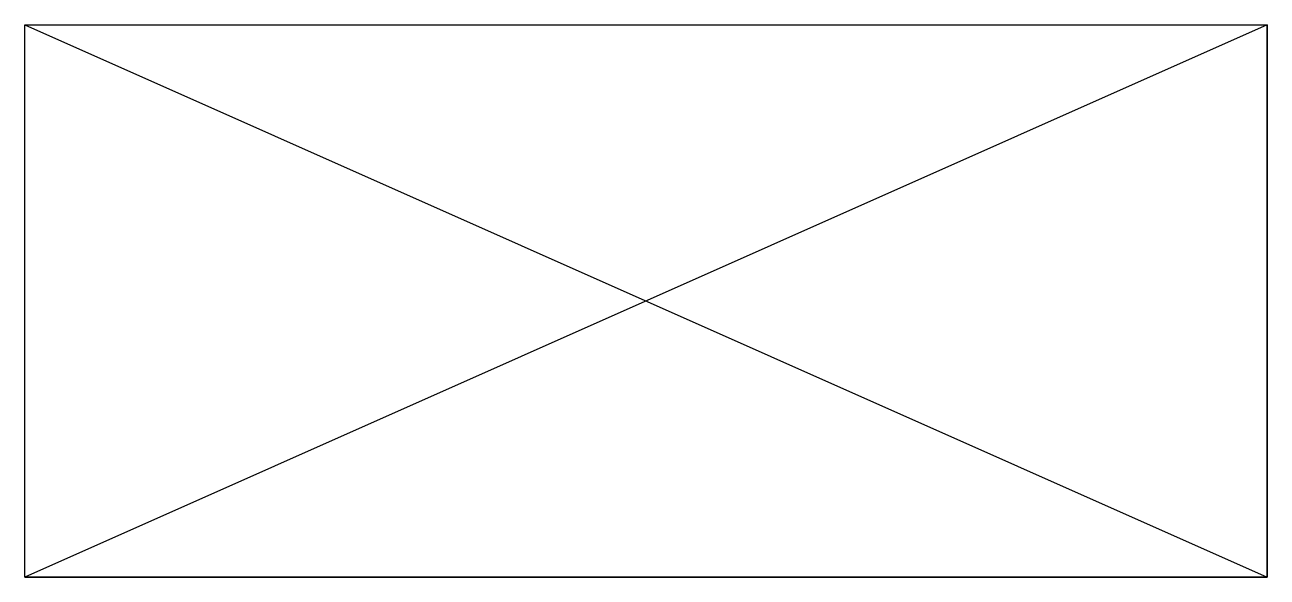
# Model space of a CAD drawing. Extents: x 0 to 418, y 0 to 186.
import ezdxf

# ---------------------------------------------------------------- set-up
doc = ezdxf.new("R2010")
doc.units = 0
doc.layers.get('0').update_dxf_attribs({"linetype": 'CONTINUOUS'})

msp = doc.modelspace()

# ---------------------------------------------------------------- linework, layer by layer
at = {"linetype": 'CONTINUOUS'}
for p, q in [((0, 185.95), (418.34, 185.95)), ((0, 0), (0, 185.95)), ((0, 185.95), (418.34, 185.95)), ((0, 0), (0, 185.95)), ((0, 185.95), (418.34, 0)), ((418.34, 185.95), (0, 0)), ((418.34, 0), (418.34, 185.95)), ((418.34, 185.95), (418.34, 0)), ((0, 0), (418.34, 0)), ((418.34, 0), (0, 0))]:
    msp.add_line(p, q, dxfattribs=at)

doc.saveas('drawing.dxf')
